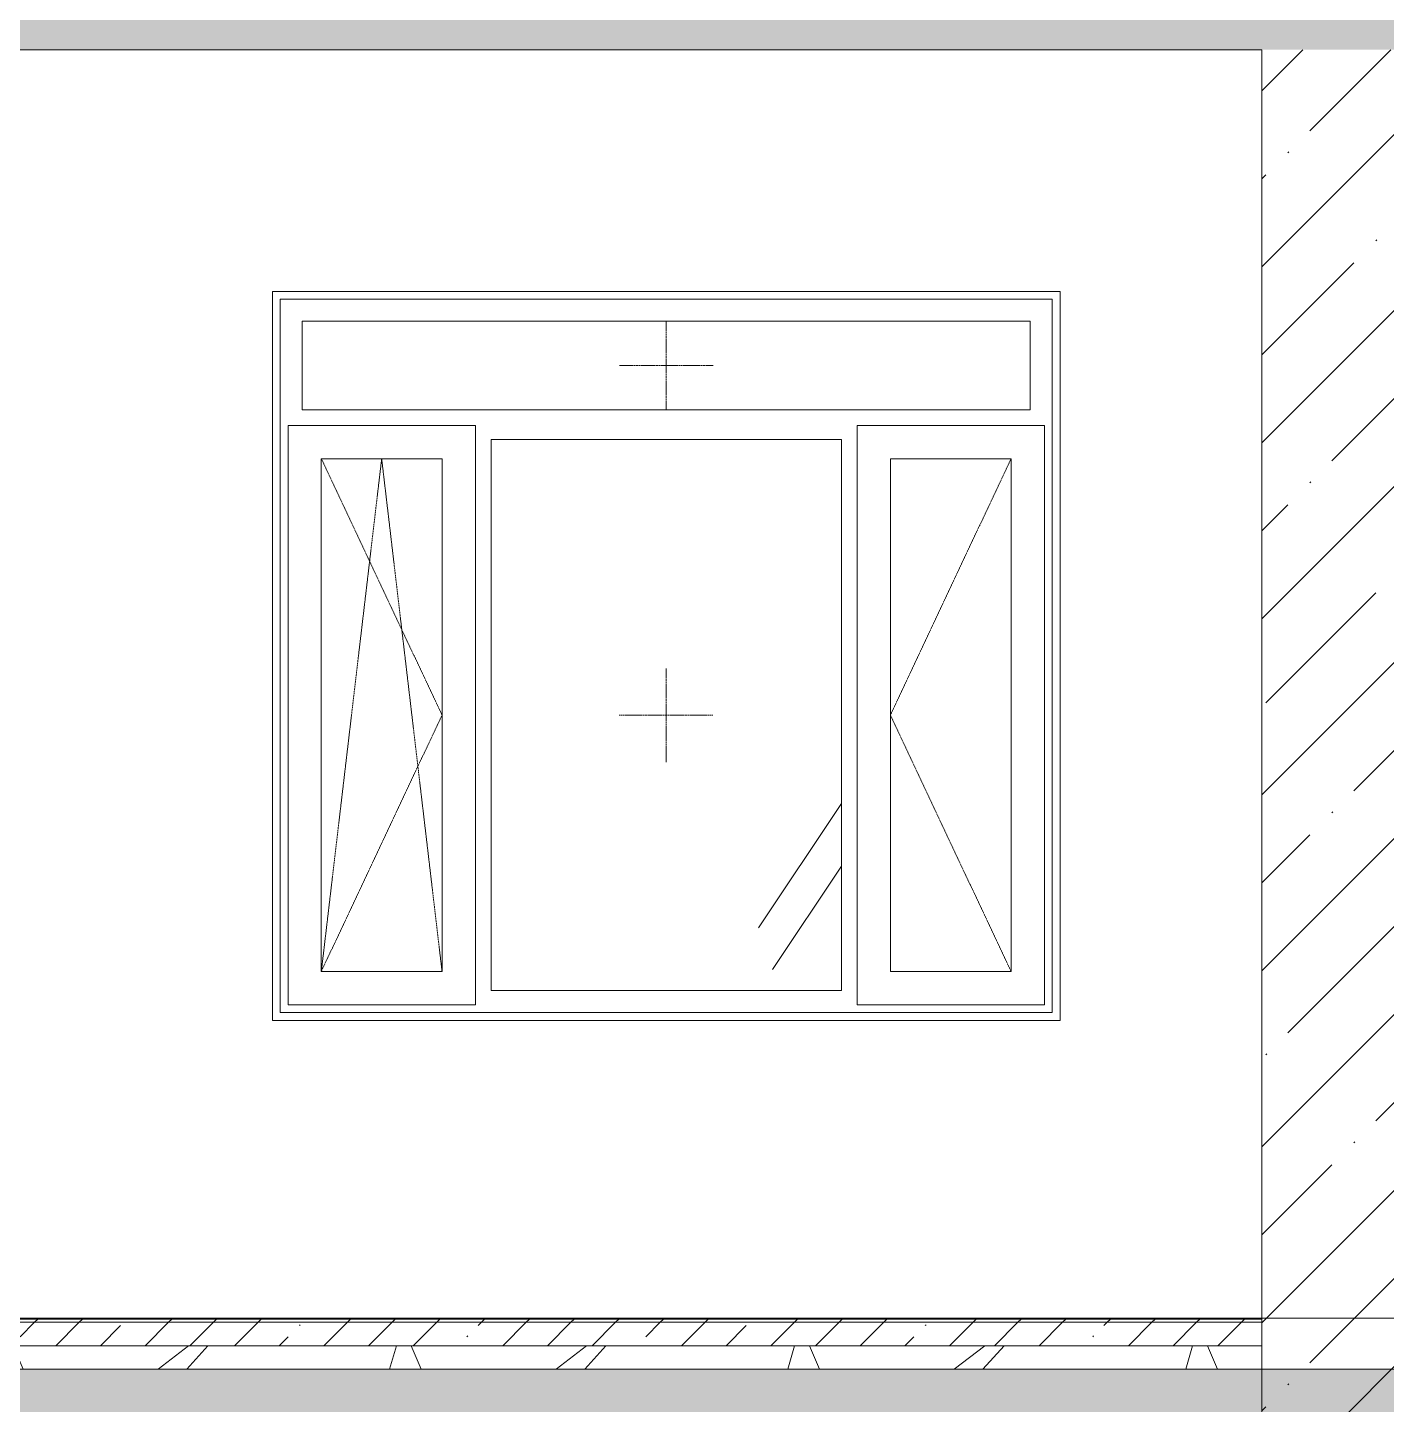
# Model space of a CAD drawing. Header units: millimetres. Extents: x -515342 to 330399, y -224905 to 507333.
# Drawn here: x 161256 to 164723, y 97862 to 101374 of the extents above; entities that cross this region are included whole.
import ezdxf

# ---------------------------------------------------------------- set-up
doc = ezdxf.new("R2010")
doc.units = ezdxf.units.MM
doc.linetypes.add('ASVP_Штриховая_ш2 п1', pattern=[3, 2, -1])
doc.layers.get('0').update_dxf_attribs({"lineweight": 0})
for name, color, linetype, lineweight in [('Крыша', 7, 'Continuous', 0), ('Линии', 7, 'Continuous', 0), ('Окна', 7, 'Continuous', 0), ('Окна открывание', 7, 'Continuous', 0), ('Перекрытие', 7, 'Continuous', 0), ('Стены внутренние', 7, 'Continuous', 0), ('Стены несущие', 7, 'Continuous', 0)]:
    doc.layers.add(name, color=color, linetype=linetype, lineweight=lineweight)
pattern_1 = [(236.31, (49717.4, 8823.7), (-1777.996, -3556.002), [641.07, -5769.6]), (236.31, (49752.95, 8717), (-1777.996, -3556.002), [384.64, -6026.03]), (236.31, (49539.6, 8717), (-1777.996, -3556.002), [384.64, -6026.03])]
pattern_2 = [(45, (136801.12, 95610.5), (-224.5064, 224.5064), []), (45, (137025.63, 95610.5), (-224.5064, 224.5064), [396.875, -79.375, 3.353, -76.022])]
pattern_3 = [(45, (136801.12, 95610.5), (-114.04925, 114.04925), []), (45, (136915.17, 95610.5), (-114.04925, 114.04925), [201.613, -40.323, 3.353, -36.97])]

# ---------------------------------------------------------------- blocks, each defined once
blk = doc.blocks.new('Окно_ПВХ_3Створки_1Фрамуга-верх - АР_Окно_ОП_1820_h_х1970_3ст2фр-в-V78-О_АР_П_Разрез 1-1')
at = {"layer": 'Окна открывание'}
h = blk.add_hatch(dxfattribs=at)
h.set_pattern_fill('FP_5', color=256, style=0, pattern_type=2)
h.set_pattern_definition(pattern_1)
h.paths.add_polyline_path([(73805.7, 12368), (75663.7, 12368), (75663.7, 12594), (73805.7, 12594)])
h = blk.add_hatch(dxfattribs=at)
h.set_pattern_fill('FP_5', color=256, style=0, pattern_type=2)
h.set_pattern_definition(pattern_1)
h.paths.add_polyline_path([(74287.7, 10886), (75181.7, 10886), (75181.7, 12292), (74287.7, 12292), (74287.7, 10979.1)])
at = {"layer": 'Окна', "color": 253, "true_color": 0xaaaaaa}
for p, q in [((73749.7, 12650), (75719.7, 12650)), ((73749.7, 12650), (73749.7, 10830)), ((73749.7, 10830), (73749.7, 12650)), ((73749.7, 12650), (75719.7, 12650)), ((75719.7, 12650), (75719.7, 10830)), ((75719.7, 12650), (75719.7, 10830)), ((75663.7, 12594), (73805.7, 12594)), ((73805.7, 12594), (73805.7, 12368)), ((75663.7, 12368), (75663.7, 12594)), ((75663.7, 12368), (73805.7, 12368)), ((74247.7, 12328), (73769.7, 12328)), ((73769.7, 10850), (73769.7, 12328)), ((74247.7, 10850), (74247.7, 12328)), ((75699.7, 12328), (75221.7, 12328)), ((75221.7, 10850), (75221.7, 12328)), ((75699.7, 10850), (75699.7, 12328)), ((74287.7, 12292), (74287.7, 10886)), ((75181.7, 12292), (74287.7, 12292)), ((75181.7, 12292), (75181.7, 10886)), ((73854.7, 12243), (74162.7, 12243)), ((73854.7, 10935), (73854.7, 12243)), ((74162.7, 12243), (74162.7, 10935)), ((75306.7, 12243), (75614.7, 12243)), ((75306.7, 10935), (75306.7, 12243)), ((75614.7, 12243), (75614.7, 10935)), ((74162.7, 10935), (73854.7, 10935)), ((75614.7, 10935), (75306.7, 10935)), ((74287.7, 10886), (75181.7, 10886)), ((75719.7, 10830), (73749.7, 10830)), ((75719.7, 10830), (73749.7, 10830)), ((73769.7, 10850), (74247.7, 10850)), ((75221.7, 10850), (75699.7, 10850))]:
    blk.add_line(p, q, dxfattribs=at)
at = {"layer": 'Окна открывание', "linetype": 'ASVP_Штриховая_ш2 п1'}
for p, q in [((74734.7, 12368), (74734.7, 12594)), ((74854.7, 12481), (74614.7, 12481)), ((73854.7, 10935), (74008.7, 12243)), ((73854.7, 12243), (74162.7, 11589)), ((74008.7, 12243), (74162.7, 10935)), ((75614.7, 12243), (75306.7, 11589)), ((74734.7, 11469), (74734.7, 11709)), ((74162.7, 11589), (73854.7, 10935)), ((74614.7, 11589), (74854.7, 11589)), ((75306.7, 11589), (75614.7, 10935))]:
    blk.add_line(p, q, dxfattribs=at)
blk = doc.blocks.new('СД_Люблино_Фасады_rvt-1-О_АР_П_Разрез 1-1')
at = {"layer": 'Стены внутренние'}
for p, q in [((73729.7, 12670), (75739.7, 12670)), ((73729.7, 10810), (73729.7, 12670)), ((75739.7, 12670), (75739.7, 10810)), ((75739.7, 10810), (73729.7, 10810))]:
    blk.add_line(p, q, dxfattribs=at)
at = {"layer": 'Окна', "lineweight": 9}
blk.add_blockref('Окно_ПВХ_3Створки_1Фрамуга-верх - АР_Окно_ОП_1820_h_х1970_3ст2фр-в-V78-О_АР_П_Разрез 1-1', (0, 0), dxfattribs=at)

msp = doc.modelspace()

# ---------------------------------------------------------------- hatches: boundary and pattern name
at = {"layer": 'Крыша'}
h = msp.add_hatch(dxfattribs=at)
h.set_pattern_fill('FP_1', color=256, style=0, pattern_type=2)
h.set_pattern_definition(pattern_2)
h.paths.add_polyline_path([(137020.5296, 101317.7385), (189585.5296, 101317.7385), (189585.5296, 101537.7385), (137020.5296, 101537.7385), (137020.5296, 101451.7324)])
at = {"layer": 'Перекрытие'}
h = msp.add_hatch(dxfattribs=at)
h.set_pattern_fill('FP_19', color=256, style=0, pattern_type=2)
h.set_pattern_definition(pattern_3)
h.paths.add_polyline_path([(164040.475, 98071.3929), (164405.5296, 98071.3929), (164405.5296, 98079.3929), (157555.5296, 98079.3929), (157555.5296, 98071.3929), (163211.7086, 98071.3929)])
h = msp.add_hatch(dxfattribs=at)
h.set_pattern_fill('FP_19', color=256, style=0, pattern_type=2)
h.set_pattern_definition(pattern_3)
h.paths.add_polyline_path([(164040.475, 98011.3929), (164405.5296, 98011.3929), (164405.5296, 98071.3929), (157555.5296, 98071.3929), (157555.5296, 98011.3929), (163211.7086, 98011.3929)])
h = msp.add_hatch(dxfattribs=at)
h.set_pattern_fill('FP_23', color=256, style=0, pattern_type=2)
h.set_pattern_definition([(228.013, (137532.64, 96626.49), (-8127.96659, -9144.02968), [136.69, -13532.193]), (184.97, (137441.203, 96524.893), (12191.995474, 1016.05502), [234.562, -23221.62]), (132.51, (137207.52, 96504.57), (10159.91241, -11176.07977), [165.393, -16373.89]), (267.274, (136811.283, 96250.573), (1015.88953, 20320.00577), [213.602, -21146.575]), (292.834, (136801.123, 96037.213), (-5080.074175, 12191.97012), [209.453, -20735.923]), (357.274, (136882.403, 95844.173), (-20320.00577, 1015.88953), [213.602, -21146.575]), (37.694, (137095.763, 95834.013), (-13208.042725, -10159.944606), [282.477, -27965.247]), (72.255, (137319.283, 96006.733), (7112.12749, 22351.9589), [266.688, -26402.102]), (121.43, (137400.563, 96260.733), (-8128.10005, 13207.93827), [214.325, -21218.218]), (175.236, (137288.8, 96443.61), (11175.99406, -1016.06972), [244.685, -11989.575]), (222.397, (137044.963, 96463.933), (-12192.085586, -11175.907293), [316.431, -31326.709]), (138.814, (137817.12, 96240.41), (-7111.99222, 6096.00977), [108.002, -10692.226]), (171.469, (137735.843, 96311.533), (13207.991535, -2032.05404), [205.473, -20341.855]), (225, (137532.64, 96342), (1e-13, -1016), [143.684, -1293.157]), (203.199, (137461.52, 96463.93), (5079.98556, 2032.0367), [77.377, -7660.25]), (291.801, (137390.4, 96433.45), (-1015.9787, 3048.0072), [109.426, -5361.9]), (30.964, (137431.04, 96331.85), (3047.9913, 2032.0134), [177.728, -5746.52]), (161.565, (137583.44, 96423.3), (2031.999, -1016.0024), [128.515, -3084.36]), (16.39, (136801.12, 96433.453), (10159.97517, 3048.08119), [180.035, -17823.53]), (70.346, (136973.84, 96484.25), (-4064.03389, -11175.98797), [151.04, -14952.887]), (293.199, (137583.44, 96626.49), (-2032.0367, 5079.98556), [154.752, -7582.873]), (343.61, (137644.4, 96484.253), (-10159.97517, 3048.0812), [180.035, -17823.53]), (339.444, (136801.12, 95803.53), (-5080.0015, 2031.99615), [173.614, -8507.094]), (294.775, (136963.68, 95742.57), (-5079.97321, 11176.01259), [145.47, -14401.437]), (66.801, (137593.6, 95610.49), (2032.0367, 5079.98556), [154.752, -7582.873]), (17.354, (137654.56, 95752.73), (-13208.00149, -4063.99474), [170.313, -16860.95]), (69.444, (137095.76, 95610.49), (-2031.99615, -5080.0015), [86.807, -8593.9]), (101.31, (137532.64, 95610.5), (-1016.0048, 4063.999), [51.806, -5128.797]), (165.964, (137522.48, 95661.3), (3048.0036, -1015.9877), [209.453, -3979.62]), (186.009, (137319.28, 95712.093), (10159.99987, 1015.99979), [194.107, -19216.546]), (303.69, (137431.04, 96240.4), (-1015.9976, 2032.0017), [146.53, -3516.71]), (353.157, (137512.323, 96118.493), (17271.99206, -2032.068835), [255.823, -25326.404]), (60.945, (137766.32, 96088.01), (-4064.04974, -7111.97225), [104.603, -10355.757]), (90, (137817.1, 96179.5), (-1016, 1016), [60.96, -955.04]), (120.256, (137298.96, 95742.57), (4063.94492, -7112.03103), [141.147, -13973.576]), (48.013, (137227.84, 95864.49), (8127.96659, 9144.02968), [273.377, -13395.505]), (0, (137410.7, 96067.7), (1016, 1016), [264.16, -751.84]), (325.305, (137674.88, 96067.69), (-10160.01873, 7111.97318), [160.644, -15903.726]), (254.055, (137806.96, 95976.25), (-1015.9713, -4064.0072), [147.932, -7248.66]), (207.646, (137766.323, 95834.013), (-19303.995784, -10160.00796), [240.858, -23844.986]), (175.426, (137552.963, 95722.253), (-13207.99929, 1016.01778), [254.812, -25226.339])])
h.paths.add_polyline_path([(164040.475, 97951.3929), (164405.5296, 97951.3929), (164405.5296, 98011.3929), (157555.5296, 98011.3929), (157555.5296, 97951.3929), (163211.7086, 97951.3929)])
h = msp.add_hatch(dxfattribs=at)
h.set_pattern_fill('FP_1', color=256, style=0, pattern_type=2)
h.set_pattern_definition(pattern_2)
h.paths.add_polyline_path([(190085.5296, 97731.3929), (190085.5296, 97951.3929), (141000.5296, 97951.3929), (141000.5296, 97731.3929), (189732.2317, 97731.3929)])
h.paths.add_polyline_path([(88622.7373, 97731.3929), (137020.5296, 97731.3929), (137020.5296, 97951.3929), (87845.5296, 97951.3929), (87845.5296, 97731.3929)])
at = {"layer": 'Стены внутренние'}
h = msp.add_hatch(dxfattribs=at)
h.set_pattern_fill('FP_1', color=256, style=0, pattern_type=2)
h.set_pattern_definition(pattern_2)
h.paths.add_polyline_path([(164454.8581, 84681.3929), (164795.5296, 84681.3929), (164795.5296, 101317.7385), (164405.5296, 101317.7385), (164405.5296, 84681.3929)])

# ---------------------------------------------------------------- linework, layer by layer
at = {"layer": 'Крыша'}
msp.add_line((157555.5296, 101317.7385), (164405.5296, 101317.7385), dxfattribs=at)
at = {"layer": 'Линии'}
msp.add_line((143960.5296, 98081.3929), (189585.5296, 98081.3929), dxfattribs=at)
at = {"layer": 'Перекрытие'}
for p, q in [((164405.5296, 98081.3929), (157555.5296, 98081.3929)), ((164405.5296, 98079.3929), (157555.5296, 98079.3929)), ((164405.5296, 98071.3929), (157555.5296, 98071.3929)), ((164405.5296, 98011.3929), (157555.5296, 98011.3929)), ((190085.5296, 97951.3929), (143805.5296, 97951.3929))]:
    msp.add_line(p, q, dxfattribs=at)
at = {"layer": 'Стены несущие'}
msp.add_line((164405.5296, 101317.7385), (164405.5296, 84681.3929), dxfattribs=at)

# ---------------------------------------------------------------- block references
msp.add_blockref('СД_Люблино_Фасады_rvt-1-О_АР_П_Разрез 1-1', (88150.5296, 88031.3929))

doc.saveas('drawing.dxf')
